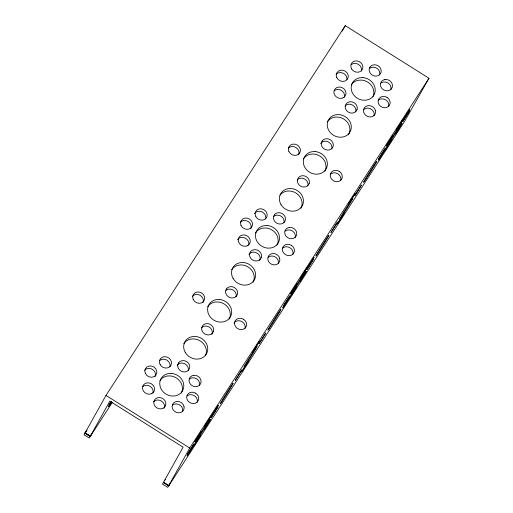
<?xml version="1.0" encoding="UTF-8"?>
<svg xmlns="http://www.w3.org/2000/svg" width="513" height="513" viewBox="0 0 513 513"><rect width="100%" height="100%" fill="white"/><g stroke="black" fill="none" stroke-linecap="round" stroke-linejoin="round"><path stroke-width="0.77" d="M84.934 433.171L105.992 395.42L345.262 25.65L428.99 78.245L404.834 120.933L167.738 487.35L162.506 484.06L183.109 447.189L109.853 401.166L90.166 436.454L84.934 433.171L86.357 431.132M169.918 483.977L168.706 485.734L163.429 482.432L168.649 485.779L189.714 448.022L428.99 78.245M163.974 408.322L164.275 407.668A6.182 5.502 29.2 0 0 161.435 401.07A6.182 5.502 29.2 0 0 154.163 401.32L153.688 401.859M211.831 334.367L212.126 333.713A6.182 5.502 29.2 0 0 209.291 327.114A6.182 5.502 29.2 0 0 202.019 327.365L201.545 327.903M259.687 260.412L259.982 259.758A6.182 5.502 29.2 0 0 257.141 253.159A6.182 5.502 29.2 0 0 249.876 253.409L248.92 254.493M342.152 31.216L345.262 25.65M327.518 121.837L328.064 120.914A12.363 11.004 29.2 0 1 343.53 118.901A12.363 11.004 29.2 0 1 349.199 133.335L348.282 134.881M111.058 401.416L108.923 405.116L111.238 401.705M111.513 401.608L108.538 406.655L111.263 402.602M86.588 430.779L87.005 430.131M165.077 480.091L165.494 479.443M86.197 431.375L84.01 434.755L89.243 438.038L112.315 402.391M91.429 434.658L90.166 436.454M345.108 106.044L345.582 105.498A6.182 5.502 29.2 0 1 352.854 105.248A6.182 5.502 29.2 0 1 355.689 111.853M297.251 179.999L297.726 179.454A6.182 5.502 29.2 0 1 304.998 179.204A6.182 5.502 29.2 0 1 307.838 185.809M105.992 395.42L189.714 448.022M86.421 433.786L90.346 436.255M85.03 432.94L90.262 436.223M163.512 482.258L168.828 485.58M84.946 433.107L90.224 436.409M233.96 323.107A6.182 5.502 29.2 0 1 240.725 321.08L242.187 321.773A6.182 5.502 29.2 0 1 245.022 328.378M351.206 64.638A6.182 5.502 29.2 0 1 361.299 68.069L361.511 69.55A6.182 5.502 29.2 0 1 361.312 70.993M225.944 290.39A6.182 5.502 29.2 0 1 233.216 290.134A6.182 5.502 29.2 0 1 236.057 296.738M192.51 296.264A6.182 5.502 29.2 0 1 200.282 295.45A6.182 5.502 29.2 0 1 202.93 302.715M207.714 306.806A12.363 11.004 29.2 0 1 214.928 302.086L218.038 301.939A12.363 11.004 29.2 0 1 229.843 311.199L230.318 314.155A12.363 11.004 29.2 0 1 229.17 319.067M279.989 195.152A12.363 11.004 29.2 0 1 296.027 193.074A12.363 11.004 29.2 0 1 300.875 208.272M320.702 143.563A6.182 5.502 29.2 0 1 328.217 141.838A6.182 5.502 29.2 0 1 331.764 148.828M363.884 109.384A6.182 5.502 29.2 0 1 373.374 111.398L373.983 112.809A6.182 5.502 29.2 0 1 373.996 115.733M378.472 100.163A6.182 5.502 29.2 0 1 384.288 99.221L385.744 99.913A6.182 5.502 29.2 0 1 388.585 106.512M369.507 68.524A6.182 5.502 29.2 0 1 376.779 68.274A6.182 5.502 29.2 0 1 379.62 74.872M351.277 84.94A12.363 11.004 29.2 0 1 358.491 80.227L361.601 80.079A12.363 11.004 29.2 0 1 373.406 89.339L373.874 92.295A12.363 11.004 29.2 0 1 373.047 96.553M336.073 74.404A6.182 5.502 29.2 0 1 343.133 73.205A6.182 5.502 29.2 0 1 346.878 79.464M380.806 83.234A6.182 5.502 29.2 0 1 382.05 82.452L383.5 82.016A6.182 5.502 29.2 0 1 390.912 89.589M330.622 174.119A6.182 5.502 29.2 0 1 336.438 173.17L337.894 173.869A6.182 5.502 29.2 0 1 340.728 180.467M334.284 90.788A6.182 5.502 29.2 0 1 336.983 89.563L338.542 89.512A6.182 5.502 29.2 0 1 344.396 97.137M282.766 248.068A6.182 5.502 29.2 0 1 288.582 247.125L290.037 247.817A6.182 5.502 29.2 0 1 292.878 254.422M268.177 257.295A6.182 5.502 29.2 0 1 277.661 259.302L278.27 260.719A6.182 5.502 29.2 0 1 278.283 263.644M273.801 216.435A6.182 5.502 29.2 0 1 281.073 216.185A6.182 5.502 29.2 0 1 283.907 222.783M285.093 231.145A6.182 5.502 29.2 0 1 286.337 230.356L287.793 229.927A6.182 5.502 29.2 0 1 295.206 237.493M240.36 222.309A6.182 5.502 29.2 0 1 248.138 221.494A6.182 5.502 29.2 0 1 250.78 228.76M255.57 232.851A12.363 11.004 29.2 0 1 262.784 228.138L265.894 227.984A12.363 11.004 29.2 0 1 277.7 237.243L278.168 240.206A12.363 11.004 29.2 0 1 277.026 245.111M254.544 213.632A6.182 5.502 29.2 0 1 260.54 211.394A6.182 5.502 29.2 0 1 265.593 215.979L265.805 217.454A6.182 5.502 29.2 0 1 265.606 218.904M237.622 239.783A6.182 5.502 29.2 0 1 241.27 237.474L242.829 237.423A6.182 5.502 29.2 0 1 248.683 245.047M288.216 148.36A6.182 5.502 29.2 0 1 295.995 147.545A6.182 5.502 29.2 0 1 298.637 154.811M303.42 158.895A12.363 11.004 29.2 0 1 310.634 154.182L313.744 154.028A12.363 11.004 29.2 0 1 325.556 163.294L326.024 166.25A12.363 11.004 29.2 0 1 324.876 171.156M142.87 386.603A6.182 5.502 29.2 0 1 145.564 385.385L147.122 385.334A6.182 5.502 29.2 0 1 152.977 392.958M159.857 380.761A12.363 11.004 29.2 0 1 167.071 376.042L170.188 375.894A12.363 11.004 29.2 0 1 181.993 385.154L182.461 388.11A12.363 11.004 29.2 0 1 181.313 393.022M144.653 370.219A6.182 5.502 29.2 0 1 152.432 369.405A6.182 5.502 29.2 0 1 155.073 376.67M159.787 360.459A6.182 5.502 29.2 0 1 169.88 363.884L170.098 365.365A6.182 5.502 29.2 0 1 169.899 366.808M177.139 365.423A6.182 5.502 29.2 0 1 184.654 363.704A6.182 5.502 29.2 0 1 188.2 370.694M189.387 379.056A6.182 5.502 29.2 0 1 190.631 378.267L192.08 377.831A6.182 5.502 29.2 0 1 199.499 385.404M187.059 395.978A6.182 5.502 29.2 0 1 192.875 395.036L194.331 395.728A6.182 5.502 29.2 0 1 197.165 402.327M172.471 405.199A6.182 5.502 29.2 0 1 181.955 407.213L182.564 408.63A6.182 5.502 29.2 0 1 182.577 411.554M183.872 343.652A12.363 11.004 29.2 0 1 199.621 340.568A12.363 11.004 29.2 0 1 205.495 355.535M231.722 269.697A12.363 11.004 29.2 0 1 247.83 266.818A12.363 11.004 29.2 0 1 253.024 282.227M187.065 455.833L193.587 445.502L187.065 455.833M187.444 454.3L193.965 443.963L187.444 454.3M194.837 441.93L201.359 431.593L194.837 441.93M203.982 429.689L210.503 419.352L203.982 429.689M204.905 425.976L211.427 415.645L204.905 425.976M211.375 417.319L217.897 406.989L211.375 417.319M211.754 415.78L218.275 405.45L211.754 415.78M235.3 380.345L241.822 370.008L235.3 380.345M252.755 352.021L259.277 341.69L252.755 352.021M259.225 343.364L265.747 333.033L259.225 343.364M282.772 307.928L289.294 297.591L282.772 307.928M283.15 306.389L289.672 296.052L283.15 306.389M290.544 294.02L297.065 283.689L290.544 294.02M299.688 281.778L306.21 271.448L299.688 281.778M300.612 278.065L307.133 267.735L300.612 278.065M307.082 269.408L313.603 259.078L307.082 269.408M307.46 267.876L313.982 257.539L307.46 267.876M331.007 232.434L337.528 222.103L331.007 232.434M348.468 204.11L354.99 193.779L348.468 204.11M354.932 195.459L361.453 185.122L354.932 195.459M378.479 160.018L385 149.687L378.479 160.018M378.863 158.479L385.385 148.148L378.863 158.479M386.251 146.109L392.772 135.778L386.251 146.109M395.401 133.867L401.923 123.537L395.401 133.867M396.318 130.161L402.84 119.824L396.318 130.161M402.788 121.504L409.31 111.167L402.788 121.504M403.173 119.965L409.695 109.635L403.173 119.965M178.511 362.967L177.915 364.275A6.182 5.502 29.2 0 0 180.756 370.88A6.182 5.502 29.2 0 0 188.027 370.623L188.976 369.54A6.182 5.502 29.2 0 0 186.738 361.633A6.182 5.502 29.2 0 0 178.511 362.967M165.648 405.212L165.051 406.52A6.182 5.502 29.2 0 1 156.831 407.854A6.182 5.502 29.2 0 1 154.586 399.948L155.542 398.858A6.182 5.502 29.2 0 1 162.807 398.607A6.182 5.502 29.2 0 1 165.648 405.212M226.368 289.011L225.771 290.32A6.182 5.502 29.2 0 0 228.612 296.924A6.182 5.502 29.2 0 0 235.877 296.674L236.833 295.591A6.182 5.502 29.2 0 0 234.588 287.678A6.182 5.502 29.2 0 0 226.368 289.011M213.504 331.257L212.908 332.565A6.182 5.502 29.2 0 1 204.681 333.899A6.182 5.502 29.2 0 1 202.443 325.992L203.392 324.909A6.182 5.502 29.2 0 1 210.663 324.658A6.182 5.502 29.2 0 1 213.504 331.257M274.224 215.056L273.628 216.364A6.182 5.502 29.2 0 0 276.462 222.969A6.182 5.502 29.2 0 0 283.734 222.719L284.689 221.635A6.182 5.502 29.2 0 0 282.445 213.722A6.182 5.502 29.2 0 0 274.224 215.056M261.354 257.302L260.758 258.61A6.182 5.502 29.2 0 1 252.537 259.944A6.182 5.502 29.2 0 1 250.293 252.037L251.248 250.953A6.182 5.502 29.2 0 1 258.52 250.703A6.182 5.502 29.2 0 1 261.354 257.302M322.074 141.107L321.478 142.415A6.182 5.502 29.2 0 0 324.319 149.014A6.182 5.502 29.2 0 0 331.59 148.764L332.539 147.68A6.182 5.502 29.2 0 0 330.301 139.767A6.182 5.502 29.2 0 0 322.074 141.107M309.211 183.346L308.614 184.654A6.182 5.502 29.2 0 1 300.387 185.988A6.182 5.502 29.2 0 1 298.149 178.082L299.098 176.998A6.182 5.502 29.2 0 1 306.37 176.748A6.182 5.502 29.2 0 1 309.211 183.346M369.931 67.152L369.334 68.46A6.182 5.502 29.2 0 0 372.169 75.058A6.182 5.502 29.2 0 0 379.44 74.808L380.396 73.725A6.182 5.502 29.2 0 0 378.152 65.818A6.182 5.502 29.2 0 0 369.931 67.152M357.061 109.391L356.471 110.699A6.182 5.502 29.2 0 1 348.244 112.039A6.182 5.502 29.2 0 1 346.006 104.126L346.955 103.042A6.182 5.502 29.2 0 1 354.226 102.792A6.182 5.502 29.2 0 1 357.061 109.391M194.023 445.431L193.869 445.746L200.448 435.332L194.023 445.431M241.873 371.476L241.726 371.79L248.298 361.376L241.873 371.476M289.73 297.521L289.576 297.841L296.155 287.421L289.73 297.521M337.58 223.565L337.432 223.886L344.005 213.472L337.58 223.565M385.436 149.61L385.289 149.931L391.861 139.517L385.436 149.61M329.442 118.458L327.967 120.927A12.363 11.004 29.2 0 0 333.642 135.361A12.363 11.004 29.2 0 0 349.103 133.348L350.571 130.879A12.363 11.004 29.2 0 0 344.903 116.445A12.363 11.004 29.2 0 0 329.442 118.458M200.455 433.626L198.922 436.127A12.363 0.327 -57.9 0 0 196.447 440.763L197.229 439.667A12.363 0.327 -57.9 0 0 204.854 427.791L206.38 425.29A12.363 0.327 -57.9 0 0 208.855 420.654L208.079 421.75A12.363 0.327 -57.9 0 0 200.455 433.626M248.311 359.671L246.779 362.172A12.363 0.327 -57.9 0 0 244.303 366.808L245.086 365.711A12.363 0.327 -57.9 0 0 252.704 353.835L254.236 351.334A12.363 0.327 -57.9 0 0 256.712 346.698L255.929 347.795A12.363 0.327 -57.9 0 0 248.311 359.671M296.161 285.715L294.629 288.216A12.363 0.327 -57.9 0 0 292.154 292.852L292.936 291.756A12.363 0.327 -57.9 0 0 300.56 279.88L302.093 277.379A12.363 0.327 -57.9 0 0 304.568 272.743L303.786 273.839A12.363 0.327 -57.9 0 0 296.161 285.715M344.018 211.76L342.485 214.267A12.363 0.327 -57.9 0 0 340.01 218.897L340.792 217.801A12.363 0.327 -57.9 0 0 348.417 205.925L349.943 203.424A12.363 0.327 -57.9 0 0 352.418 198.787L351.642 199.884A12.363 0.327 -57.9 0 0 344.018 211.76M391.868 137.805L390.342 140.312A12.363 0.327 -57.9 0 0 387.866 144.948L388.642 143.845A12.363 0.327 -57.9 0 0 396.267 131.969L397.799 129.468A12.363 0.327 -57.9 0 0 400.275 124.832L399.492 125.935A12.363 0.327 -57.9 0 0 391.868 137.805M278.052 313.52L276.507 315.905A12.363 0.327 -57.9 0 0 268.511 328.916A12.363 0.327 -57.9 0 0 270.813 326.037L272.358 323.652A12.363 0.327 -57.9 0 0 280.354 310.634A12.363 0.327 -57.9 0 0 278.052 313.52M374.015 165.224L372.509 167.546A12.363 0.327 -57.9 0 0 364.358 180.756A12.363 0.327 -57.9 0 0 366.269 178.511L367.776 176.19A12.363 0.327 -57.9 0 0 375.926 162.974A12.363 0.327 -57.9 0 0 374.015 165.224M384.872 79.56L383.423 79.99A6.182 5.502 29.2 0 0 380.646 86.094A6.182 5.502 29.2 0 0 386.481 90.795L388.046 90.743A6.182 5.502 29.2 0 0 392.272 84.209A6.182 5.502 29.2 0 0 384.872 79.56M342.973 97.861L341.523 98.297A6.182 5.502 29.2 0 1 334.123 93.648A6.182 5.502 29.2 0 1 338.356 87.107L339.914 87.056A6.182 5.502 29.2 0 1 345.756 91.756A6.182 5.502 29.2 0 1 342.973 97.861M289.165 227.464L287.716 227.9A6.182 5.502 29.2 0 0 284.933 234.005A6.182 5.502 29.2 0 0 290.775 238.705L292.333 238.654A6.182 5.502 29.2 0 0 296.565 232.113A6.182 5.502 29.2 0 0 289.165 227.464M247.266 245.765L245.817 246.202A6.182 5.502 29.2 0 1 238.417 241.552A6.182 5.502 29.2 0 1 242.649 235.018L244.207 234.96A6.182 5.502 29.2 0 1 250.049 239.667A6.182 5.502 29.2 0 1 247.266 245.765M193.459 375.375L192.003 375.811A6.182 5.502 29.2 0 0 189.226 381.909A6.182 5.502 29.2 0 0 195.068 386.616L196.626 386.558A6.182 5.502 29.2 0 0 200.859 380.024A6.182 5.502 29.2 0 0 193.459 375.375M151.559 393.676L150.11 394.112A6.182 5.502 29.2 0 1 142.71 389.463A6.182 5.502 29.2 0 1 146.936 382.929L148.494 382.871A6.182 5.502 29.2 0 1 154.336 387.578A6.182 5.502 29.2 0 1 151.559 393.676M362.973 77.617L359.863 77.771A12.363 11.004 29.2 0 0 351.149 88.018L351.617 90.974A12.363 11.004 29.2 0 0 363.422 100.234L366.532 100.086A12.363 11.004 29.2 0 0 375.253 89.839L374.785 86.877A12.363 11.004 29.2 0 0 362.973 77.617M315.123 151.572L312.007 151.72A12.363 11.004 29.2 0 0 303.292 161.967L303.76 164.929A12.363 11.004 29.2 0 0 315.566 174.189L318.682 174.035A12.363 11.004 29.2 0 0 327.397 163.788L326.928 160.832A12.363 11.004 29.2 0 0 315.123 151.572M267.267 225.528L264.157 225.675A12.363 11.004 29.2 0 0 255.436 235.922L255.91 238.878A12.363 11.004 29.2 0 0 267.715 248.145L270.826 247.991A12.363 11.004 29.2 0 0 279.54 237.743L279.072 234.787A12.363 11.004 29.2 0 0 267.267 225.528M219.41 299.483L216.3 299.63A12.363 11.004 29.2 0 0 207.585 309.878L208.054 312.834A12.363 11.004 29.2 0 0 219.859 322.093L222.969 321.946A12.363 11.004 29.2 0 0 231.69 311.699L231.222 308.743A12.363 11.004 29.2 0 0 219.41 299.483M171.56 373.438L168.45 373.586A12.363 11.004 29.2 0 0 159.729 383.833L160.197 386.789A12.363 11.004 29.2 0 0 172.009 396.049L175.119 395.901A12.363 11.004 29.2 0 0 183.834 385.654L183.365 382.698A12.363 11.004 29.2 0 0 171.56 373.438M387.123 97.451L385.667 96.758A6.182 5.502 29.2 0 0 378.895 98.785A6.182 5.502 29.2 0 0 379.883 105.691L381.14 106.698A6.182 5.502 29.2 0 0 389.361 105.364A6.182 5.502 29.2 0 0 387.123 97.451M339.266 171.406L337.81 170.714A6.182 5.502 29.2 0 0 331.045 172.74A6.182 5.502 29.2 0 0 332.033 179.646L333.283 180.653A6.182 5.502 29.2 0 0 341.511 179.319A6.182 5.502 29.2 0 0 339.266 171.406M291.41 245.361L289.954 244.669A6.182 5.502 29.2 0 0 283.189 246.695A6.182 5.502 29.2 0 0 284.176 253.595L285.433 254.608A6.182 5.502 29.2 0 0 293.654 253.268A6.182 5.502 29.2 0 0 291.41 245.361M243.56 319.317L242.104 318.624A6.182 5.502 29.2 0 0 235.332 320.651A6.182 5.502 29.2 0 0 236.326 327.55L237.577 328.557A6.182 5.502 29.2 0 0 245.798 327.223A6.182 5.502 29.2 0 0 243.56 319.317M195.703 393.272L194.247 392.58A6.182 5.502 29.2 0 0 187.482 394.606A6.182 5.502 29.2 0 0 188.47 401.506L189.72 402.513A6.182 5.502 29.2 0 0 197.947 401.179A6.182 5.502 29.2 0 0 195.703 393.272M375.356 110.353L374.746 108.936A6.182 5.502 29.2 0 0 367.956 105.704A6.182 5.502 29.2 0 0 363.512 110.763L363.723 112.238A6.182 5.502 29.2 0 0 371.123 116.887A6.182 5.502 29.2 0 0 375.356 110.353M351.649 68.915L351.046 67.498A6.182 5.502 29.2 0 1 355.272 60.964A6.182 5.502 29.2 0 1 362.672 65.613L362.883 67.088A6.182 5.502 29.2 0 1 358.446 72.147A6.182 5.502 29.2 0 1 351.649 68.915M279.649 258.263L279.04 256.846A6.182 5.502 29.2 0 0 272.249 253.614A6.182 5.502 29.2 0 0 267.805 258.667L268.017 260.149A6.182 5.502 29.2 0 0 275.417 264.798A6.182 5.502 29.2 0 0 279.649 258.263M255.942 216.819L255.333 215.409A6.182 5.502 29.2 0 1 259.565 208.868A6.182 5.502 29.2 0 1 266.965 213.517L267.177 214.998A6.182 5.502 29.2 0 1 262.733 220.058A6.182 5.502 29.2 0 1 255.942 216.819M183.936 406.168L183.327 404.757A6.182 5.502 29.2 0 0 176.536 401.519A6.182 5.502 29.2 0 0 172.099 406.578L172.31 408.059A6.182 5.502 29.2 0 0 179.71 412.709A6.182 5.502 29.2 0 0 183.936 406.168M160.236 364.73L159.626 363.313A6.182 5.502 29.2 0 1 163.859 356.779A6.182 5.502 29.2 0 1 171.259 361.428L171.47 362.909A6.182 5.502 29.2 0 1 167.026 367.962A6.182 5.502 29.2 0 1 160.236 364.73M222.379 400.871A12.363 0.327 -57.9 0 0 233.069 383.525A12.363 0.327 -57.9 0 0 224.296 396.793A12.363 0.327 -57.9 0 0 222.379 400.871M185.296 352.482A12.363 11.004 29.2 0 0 206.175 354.342A12.363 11.004 29.2 0 0 195.658 336.47A12.363 11.004 29.2 0 0 185.296 352.482M233.152 278.533A12.363 11.004 29.2 0 0 254.031 280.387A12.363 11.004 29.2 0 0 243.508 262.521A12.363 11.004 29.2 0 0 233.152 278.533M145.314 373.297A6.182 5.502 29.2 0 0 155.676 375.426A6.182 5.502 29.2 0 0 151.566 366.058A6.182 5.502 29.2 0 0 145.314 373.297M193.164 299.348A6.182 5.502 29.2 0 0 203.533 301.471A6.182 5.502 29.2 0 0 199.422 292.102A6.182 5.502 29.2 0 0 193.164 299.348M281.002 204.578A12.363 11.004 29.2 0 0 301.881 206.431A12.363 11.004 29.2 0 0 291.365 188.566A12.363 11.004 29.2 0 0 281.002 204.578M318.086 252.967A12.363 0.327 -57.9 0 0 328.775 235.621A12.363 0.327 -57.9 0 0 320.003 248.882A12.363 0.327 -57.9 0 0 318.086 252.967M336.727 77.482A6.182 5.502 29.2 0 0 347.089 79.611A6.182 5.502 29.2 0 0 342.985 70.236A6.182 5.502 29.2 0 0 336.727 77.482M241.02 225.393A6.182 5.502 29.2 0 0 251.383 227.516A6.182 5.502 29.2 0 0 247.279 218.147A6.182 5.502 29.2 0 0 241.02 225.393M288.87 151.438A6.182 5.502 29.2 0 0 299.239 153.56A6.182 5.502 29.2 0 0 295.129 144.191A6.182 5.502 29.2 0 0 288.87 151.438"/></g></svg>
